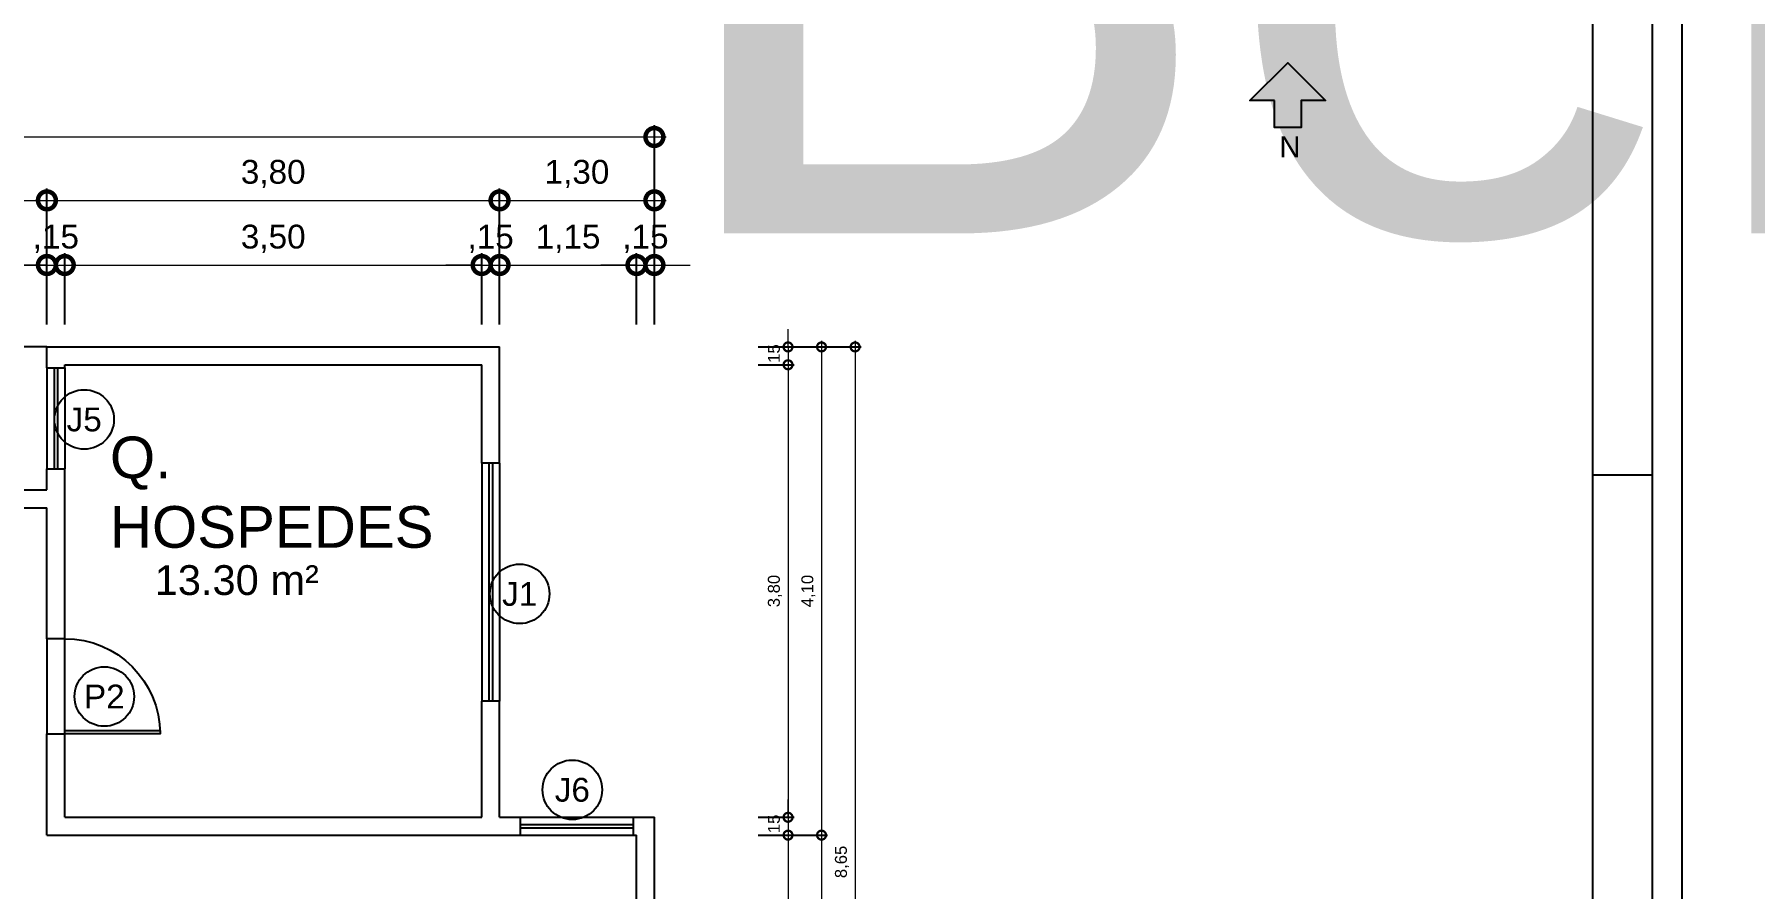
# Model space of a CAD drawing. Header units: metres. Extents: x -48 to 192, y -52 to 76.
# Drawn here: x 86.86 to 101.3, y 35.93 to 43.11 of the extents above; entities that cross this region are included whole.
import ezdxf
from ezdxf.enums import TextEntityAlignment as Align

# ---------------------------------------------------------------- set-up
doc = ezdxf.new("R2018")
doc.units = ezdxf.units.M
doc.header["$LTSCALE"] = 0.1
doc.linetypes.add('DIVIDE', pattern=[31.75, 12.7, -6.35, 0, -6.35, 0, -6.35])
doc.layers.add('0_MRG_AUX', color=7, linetype='Continuous', true_color=0xecbcd1, plot=False)
for name, color, linetype in [('ARQ_ALV CT', 5, 'Continuous'), ('ARQ_ALV VS', 2, 'Continuous'), ('ARQ_CONC VS', 2, 'Continuous'), ('ARQ_ESQ CT', 30, 'Continuous'), ('ARQ_PISO', 1, 'Continuous'), ('ARQ_PROJ SUP', 1, 'DIVIDE'), ('ARQ_TXT 01', 1, 'Continuous'), ('CAR_TEXTO_CINZA', 8, 'Continuous'), ('CAR_TEXTO_PRETO', 1, 'Continuous'), ('MRG_EXTERNA', 1, 'Continuous'), ('MRG_INTERNA', 2, 'Continuous'), ('SIMB_01', 1, 'Continuous'), ('SIMB_02', 2, 'Continuous'), ('SIMB_PREENCHIMENTO', 253, 'Continuous'), ('SIMB_TXT', 1, 'Continuous')]:
    doc.layers.add(name, color=color, linetype=linetype)
doc.layers.add('ARQ_COTA_AZUL', color=5, linetype='Continuous', lineweight=20, true_color=0x0000ff)
doc.styles.add('Annot_2.5mm', font='arial.ttf', dxfattribs={"height": 2.5})
doc.styles.add('Annot_3.5mm', font='arial.ttf', dxfattribs={"height": 3.5})
doc.styles.add('Arial', font='arial.ttf')
doc.styles.add('cota', font='arial.ttf')
doc.styles.add('SIMB', font='arial.ttf')
doc.styles.get("Standard").update_dxf_attribs({"font": 'arial.ttf'})
doc.dimstyles.new('Info 01 - annot', dxfattribs={"dimtxt": 2, "dimasz": 3, "dimexe": 1, "dimexo": 1, "dimgap": 1, "dimtad": 1, "dimzin": 4, "dimtxsty": 'cota', "dimblk": 'DOTSMALL', "dimcen": 2, "dimdle": 1, "dimclrd": 256, "dimclre": 256, "dimclrt": 1, "dimazin": 2, "dimtfac": 0.09, "dimtix": 1, "dimtmove": 2, "dimatfit": 2, "dimfxl": 5, "dimfxlon": 1, "dimtolj": 1, "dimtzin": 4, "dimlwd": -1, "dimarcsym": 1})

# ---------------------------------------------------------------- blocks, each defined once
blk = doc.blocks.new('P2')
at = {"layer": 'ARQ_ALV CT'}
for p, q in [((0, 0), (0, 0.15)), ((0.8, 0.15), (0.8, 0))]:
    blk.add_line(p, q, dxfattribs=at)
at = {"layer": 'ARQ_ESQ CT'}
blk.add_lwpolyline([(0, 0.15), (0.03, 0.15), (0.03, 0.95), (0, 0.95)], close=True, dxfattribs=at)
at = {"layer": 'ARQ_PISO'}
for p, q in [((0, 0.15), (0.8, 0.15)), ((0.8, 0), (0, 0))]:
    blk.add_line(p, q, dxfattribs=at)
blk.add_arc((0, 0.15), 0.8, 0, 90, dxfattribs=at)
blk = doc.blocks.new('COD_ESQ')
at = {"layer": 'SIMB_02'}
blk.add_circle((0, 0), 2.5, dxfattribs=at)
at = {"layer": 'SIMB_TXT', "style": 'SIMB'}
blk.add_attdef('CDESQ', text='', height=2, dxfattribs=at).set_placement((0, 0), align=Align.MIDDLE_CENTER)
blk = doc.blocks.new('_DotSmall')
at = {"color": 0, "linetype": 'ByBlock', "const_width": 0.5}
blk.add_lwpolyline([(-0.0625, 0, 1), (0.0625, 0, 1)], format="xyb", close=True, dxfattribs=at)
blk = doc.blocks.new('*D48')
at = {"layer": 'ARQ_COTA_AZUL', "transparency": 16777216}
blk.add_line((85.361, 41.17), (87.061, 41.17), dxfattribs=at)
at = {"layer": 'ARQ_COTA_AZUL', "lineweight": -2, "transparency": 16777216}
for p, q in [((85.461, 40.67), (85.461, 41.27)), ((86.961, 40.67), (86.961, 41.27))]:
    blk.add_line(p, q, dxfattribs=at)
at = {"layer": 'ARQ_COTA_AZUL', "transparency": 16777216, "xscale": 0.3, "yscale": 0.3, "zscale": 0.3, "rotation": 180}
blk.add_blockref('_DotSmall', (85.461, 41.17), dxfattribs=at)
at = {"layer": 'ARQ_COTA_AZUL', "transparency": 16777216, "xscale": 0.3, "yscale": 0.3, "zscale": 0.3}
blk.add_blockref('_DotSmall', (86.961, 41.17), dxfattribs=at)
at = {"layer": 'ARQ_COTA_AZUL', "color": 1, "transparency": 16777216, "insert": (86.211, 41.39), "char_height": 0.2, "attachment_point": 5, "style": 'cota'}
blk.add_mtext('\\A1;1,50', dxfattribs=at)
blk = doc.blocks.new('*D49')
at = {"layer": 'ARQ_COTA_AZUL', "transparency": 16777216}
for p, q in [((86.961, 41.17), (86.661, 41.17)), ((86.961, 41.17), (87.111, 41.17)), ((87.111, 41.17), (87.411, 41.17))]:
    blk.add_line(p, q, dxfattribs=at)
at = {"layer": 'ARQ_COTA_AZUL', "lineweight": -2, "transparency": 16777216}
for p, q in [((86.961, 40.67), (86.961, 41.27)), ((87.111, 40.67), (87.111, 41.27))]:
    blk.add_line(p, q, dxfattribs=at)
at = {"layer": 'ARQ_COTA_AZUL', "transparency": 16777216, "xscale": 0.3, "yscale": 0.3, "zscale": 0.3}
blk.add_blockref('_DotSmall', (86.961, 41.17), dxfattribs=at)
at = {"layer": 'ARQ_COTA_AZUL', "transparency": 16777216, "xscale": 0.3, "yscale": 0.3, "zscale": 0.3, "rotation": 180}
blk.add_blockref('_DotSmall', (87.111, 41.17), dxfattribs=at)
at = {"layer": 'ARQ_COTA_AZUL', "color": 1, "transparency": 16777216, "insert": (87.036, 41.39), "char_height": 0.2, "attachment_point": 5, "style": 'cota'}
blk.add_mtext('\\A1;,15', dxfattribs=at)
blk = doc.blocks.new('*D50')
at = {"layer": 'ARQ_COTA_AZUL', "transparency": 16777216}
blk.add_line((87.011, 41.17), (90.711, 41.17), dxfattribs=at)
at = {"layer": 'ARQ_COTA_AZUL', "lineweight": -2, "transparency": 16777216}
for p, q in [((87.111, 40.67), (87.111, 41.27)), ((90.611, 40.67), (90.611, 41.27))]:
    blk.add_line(p, q, dxfattribs=at)
at = {"layer": 'ARQ_COTA_AZUL', "transparency": 16777216, "xscale": 0.3, "yscale": 0.3, "zscale": 0.3, "rotation": 180}
blk.add_blockref('_DotSmall', (87.111, 41.17), dxfattribs=at)
at = {"layer": 'ARQ_COTA_AZUL', "transparency": 16777216, "xscale": 0.3, "yscale": 0.3, "zscale": 0.3}
blk.add_blockref('_DotSmall', (90.611, 41.17), dxfattribs=at)
at = {"layer": 'ARQ_COTA_AZUL', "color": 1, "transparency": 16777216, "insert": (88.861, 41.39), "char_height": 0.2, "attachment_point": 5, "style": 'cota'}
blk.add_mtext('\\A1;3,50', dxfattribs=at)
blk = doc.blocks.new('*D51')
at = {"layer": 'ARQ_COTA_AZUL', "transparency": 16777216}
for p, q in [((90.611, 41.17), (90.311, 41.17)), ((90.611, 41.17), (90.761, 41.17)), ((90.761, 41.17), (91.061, 41.17))]:
    blk.add_line(p, q, dxfattribs=at)
at = {"layer": 'ARQ_COTA_AZUL', "lineweight": -2, "transparency": 16777216}
for p, q in [((90.611, 40.67), (90.611, 41.27)), ((90.761, 40.67), (90.761, 41.27))]:
    blk.add_line(p, q, dxfattribs=at)
at = {"layer": 'ARQ_COTA_AZUL', "transparency": 16777216, "xscale": 0.3, "yscale": 0.3, "zscale": 0.3}
blk.add_blockref('_DotSmall', (90.611, 41.17), dxfattribs=at)
at = {"layer": 'ARQ_COTA_AZUL', "transparency": 16777216, "xscale": 0.3, "yscale": 0.3, "zscale": 0.3, "rotation": 180}
blk.add_blockref('_DotSmall', (90.761, 41.17), dxfattribs=at)
at = {"layer": 'ARQ_COTA_AZUL', "color": 1, "transparency": 16777216, "insert": (90.686, 41.39), "char_height": 0.2, "attachment_point": 5, "style": 'cota'}
blk.add_mtext('\\A1;,15', dxfattribs=at)
blk = doc.blocks.new('*D52')
at = {"layer": 'ARQ_COTA_AZUL', "transparency": 16777216}
blk.add_line((90.661, 41.17), (92.011, 41.17), dxfattribs=at)
at = {"layer": 'ARQ_COTA_AZUL', "lineweight": -2, "transparency": 16777216}
for p, q in [((90.761, 40.67), (90.761, 41.27)), ((91.911, 40.67), (91.911, 41.27))]:
    blk.add_line(p, q, dxfattribs=at)
at = {"layer": 'ARQ_COTA_AZUL', "transparency": 16777216, "xscale": 0.3, "yscale": 0.3, "zscale": 0.3, "rotation": 180}
blk.add_blockref('_DotSmall', (90.761, 41.17), dxfattribs=at)
at = {"layer": 'ARQ_COTA_AZUL', "transparency": 16777216, "xscale": 0.3, "yscale": 0.3, "zscale": 0.3}
blk.add_blockref('_DotSmall', (91.911, 41.17), dxfattribs=at)
at = {"layer": 'ARQ_COTA_AZUL', "color": 1, "transparency": 16777216, "insert": (91.336, 41.39), "char_height": 0.2, "attachment_point": 5, "style": 'cota'}
blk.add_mtext('\\A1;1,15', dxfattribs=at)
blk = doc.blocks.new('*D53')
at = {"layer": 'ARQ_COTA_AZUL', "transparency": 16777216}
for p, q in [((91.911, 41.17), (91.611, 41.17)), ((91.911, 41.17), (92.061, 41.17)), ((92.061, 41.17), (92.361, 41.17))]:
    blk.add_line(p, q, dxfattribs=at)
at = {"layer": 'ARQ_COTA_AZUL', "lineweight": -2, "transparency": 16777216}
for p, q in [((91.911, 40.67), (91.911, 41.27)), ((92.061, 40.67), (92.061, 41.27))]:
    blk.add_line(p, q, dxfattribs=at)
at = {"layer": 'ARQ_COTA_AZUL', "transparency": 16777216, "xscale": 0.3, "yscale": 0.3, "zscale": 0.3}
blk.add_blockref('_DotSmall', (91.911, 41.17), dxfattribs=at)
at = {"layer": 'ARQ_COTA_AZUL', "transparency": 16777216, "xscale": 0.3, "yscale": 0.3, "zscale": 0.3, "rotation": 180}
blk.add_blockref('_DotSmall', (92.061, 41.17), dxfattribs=at)
at = {"layer": 'ARQ_COTA_AZUL', "color": 1, "transparency": 16777216, "insert": (91.986, 41.39), "char_height": 0.2, "attachment_point": 5, "style": 'cota'}
blk.add_mtext('\\A1;,15', dxfattribs=at)
blk = doc.blocks.new('*D54')
at = {"layer": 'ARQ_COTA_AZUL', "lineweight": -2, "transparency": 16777216}
for p, q in [((77.961, 41.213), (77.961, 41.813)), ((86.961, 41.213), (86.961, 41.813))]:
    blk.add_line(p, q, dxfattribs=at)
at = {"layer": 'ARQ_COTA_AZUL', "transparency": 16777216}
blk.add_line((77.861, 41.713), (87.061, 41.713), dxfattribs=at)
at = {"layer": 'ARQ_COTA_AZUL', "transparency": 16777216, "xscale": 0.3, "yscale": 0.3, "zscale": 0.3, "rotation": 180}
blk.add_blockref('_DotSmall', (77.961, 41.713), dxfattribs=at)
at = {"layer": 'ARQ_COTA_AZUL', "transparency": 16777216, "xscale": 0.3, "yscale": 0.3, "zscale": 0.3}
blk.add_blockref('_DotSmall', (86.961, 41.713), dxfattribs=at)
at = {"layer": 'ARQ_COTA_AZUL', "color": 1, "transparency": 16777216, "insert": (82.461, 41.934), "char_height": 0.2, "attachment_point": 5, "style": 'cota'}
blk.add_mtext('\\A1;9,00', dxfattribs=at)
blk = doc.blocks.new('*D55')
at = {"layer": 'ARQ_COTA_AZUL', "lineweight": -2, "transparency": 16777216}
for p, q in [((86.961, 41.213), (86.961, 41.813)), ((90.761, 41.213), (90.761, 41.813))]:
    blk.add_line(p, q, dxfattribs=at)
at = {"layer": 'ARQ_COTA_AZUL', "transparency": 16777216}
blk.add_line((86.861, 41.713), (90.861, 41.713), dxfattribs=at)
at = {"layer": 'ARQ_COTA_AZUL', "transparency": 16777216, "xscale": 0.3, "yscale": 0.3, "zscale": 0.3, "rotation": 180}
blk.add_blockref('_DotSmall', (86.961, 41.713), dxfattribs=at)
at = {"layer": 'ARQ_COTA_AZUL', "transparency": 16777216, "xscale": 0.3, "yscale": 0.3, "zscale": 0.3}
blk.add_blockref('_DotSmall', (90.761, 41.713), dxfattribs=at)
at = {"layer": 'ARQ_COTA_AZUL', "color": 1, "transparency": 16777216, "insert": (88.861, 41.934), "char_height": 0.2, "attachment_point": 5, "style": 'cota'}
blk.add_mtext('\\A1;3,80', dxfattribs=at)
blk = doc.blocks.new('*D56')
at = {"layer": 'ARQ_COTA_AZUL', "lineweight": -2, "transparency": 16777216}
for p, q in [((90.761, 41.213), (90.761, 41.813)), ((92.061, 41.213), (92.061, 41.813))]:
    blk.add_line(p, q, dxfattribs=at)
at = {"layer": 'ARQ_COTA_AZUL', "transparency": 16777216}
blk.add_line((90.661, 41.713), (92.161, 41.713), dxfattribs=at)
at = {"layer": 'ARQ_COTA_AZUL', "transparency": 16777216, "xscale": 0.3, "yscale": 0.3, "zscale": 0.3, "rotation": 180}
blk.add_blockref('_DotSmall', (90.761, 41.713), dxfattribs=at)
at = {"layer": 'ARQ_COTA_AZUL', "transparency": 16777216, "xscale": 0.3, "yscale": 0.3, "zscale": 0.3}
blk.add_blockref('_DotSmall', (92.061, 41.713), dxfattribs=at)
at = {"layer": 'ARQ_COTA_AZUL', "color": 1, "transparency": 16777216, "insert": (91.411, 41.934), "char_height": 0.2, "attachment_point": 5, "style": 'cota'}
blk.add_mtext('\\A1;1,30', dxfattribs=at)
blk = doc.blocks.new('*D57')
at = {"layer": 'ARQ_COTA_AZUL', "lineweight": -2, "transparency": 16777216}
for p, q in [((77.961, 41.745), (77.961, 42.345)), ((92.061, 41.745), (92.061, 42.345))]:
    blk.add_line(p, q, dxfattribs=at)
at = {"layer": 'ARQ_COTA_AZUL', "transparency": 16777216}
blk.add_line((77.861, 42.245), (92.161, 42.245), dxfattribs=at)
at = {"layer": 'ARQ_COTA_AZUL', "transparency": 16777216, "xscale": 0.3, "yscale": 0.3, "zscale": 0.3, "rotation": 180}
blk.add_blockref('_DotSmall', (77.961, 42.245), dxfattribs=at)
at = {"layer": 'ARQ_COTA_AZUL', "transparency": 16777216, "xscale": 0.3, "yscale": 0.3, "zscale": 0.3}
blk.add_blockref('_DotSmall', (92.061, 42.245), dxfattribs=at)
at = {"layer": 'ARQ_COTA_AZUL', "color": 1, "transparency": 16777216, "insert": (85.011, 42.466), "char_height": 0.2, "attachment_point": 5, "style": 'cota'}
blk.add_mtext('\\A1;14,10', dxfattribs=at)
blk = doc.blocks.new('*D58')
at = {"layer": 'ARQ_COTA_AZUL', "transparency": 16777216}
for p, q in [((76.963, 40.482), (76.963, 40.782)), ((76.963, 40.482), (76.963, 40.332)), ((76.963, 40.332), (76.963, 40.032))]:
    blk.add_line(p, q, dxfattribs=at)
at = {"layer": 'ARQ_COTA_AZUL', "lineweight": -2, "transparency": 16777216}
for p, q in [((77.463, 40.482), (76.863, 40.482)), ((77.463, 40.332), (76.863, 40.332))]:
    blk.add_line(p, q, dxfattribs=at)
at = {"layer": 'ARQ_COTA_AZUL', "transparency": 16777216, "xscale": 0.3, "yscale": 0.3, "zscale": 0.3}
for p, rotation in [((76.963, 40.482), 270), ((76.963, 40.332), 90)]:
    blk.add_blockref('_DotSmall', p, dxfattribs=dict(at, rotation=rotation))
at = {"layer": 'ARQ_COTA_AZUL', "color": 1, "transparency": 16777216, "insert": (76.743, 40.407), "char_height": 0.2, "attachment_point": 5, "rotation": 90, "style": 'cota'}
blk.add_mtext('\\A1;,15', dxfattribs=at)
blk = doc.blocks.new('*D59')
at = {"layer": 'ARQ_COTA_AZUL', "lineweight": -2, "transparency": 16777216}
for p, q in [((77.463, 40.332), (76.863, 40.332)), ((77.463, 39.282), (76.863, 39.282))]:
    blk.add_line(p, q, dxfattribs=at)
at = {"layer": 'ARQ_COTA_AZUL', "transparency": 16777216}
blk.add_line((76.963, 40.432), (76.963, 39.182), dxfattribs=at)
at = {"layer": 'ARQ_COTA_AZUL', "transparency": 16777216, "xscale": 0.3, "yscale": 0.3, "zscale": 0.3}
for p, rotation in [((76.963, 40.332), 90), ((76.963, 39.282), 270)]:
    blk.add_blockref('_DotSmall', p, dxfattribs=dict(at, rotation=rotation))
at = {"layer": 'ARQ_COTA_AZUL', "color": 1, "transparency": 16777216, "insert": (76.743, 39.807), "char_height": 0.2, "attachment_point": 5, "rotation": 90, "style": 'cota'}
blk.add_mtext('\\A1;1,05', dxfattribs=at)
blk = doc.blocks.new('*D60')
at = {"layer": 'ARQ_COTA_AZUL', "transparency": 16777216}
for p, q in [((76.963, 39.282), (76.963, 39.582)), ((76.963, 39.282), (76.963, 39.132)), ((76.963, 39.132), (76.963, 38.832))]:
    blk.add_line(p, q, dxfattribs=at)
at = {"layer": 'ARQ_COTA_AZUL', "lineweight": -2, "transparency": 16777216}
for p, q in [((77.463, 39.282), (76.863, 39.282)), ((77.463, 39.132), (76.863, 39.132))]:
    blk.add_line(p, q, dxfattribs=at)
at = {"layer": 'ARQ_COTA_AZUL', "transparency": 16777216, "xscale": 0.3, "yscale": 0.3, "zscale": 0.3}
for p, rotation in [((76.963, 39.282), 270), ((76.963, 39.132), 90)]:
    blk.add_blockref('_DotSmall', p, dxfattribs=dict(at, rotation=rotation))
at = {"layer": 'ARQ_COTA_AZUL', "color": 1, "transparency": 16777216, "insert": (76.743, 39.207), "char_height": 0.2, "attachment_point": 5, "rotation": 90, "style": 'cota'}
blk.add_mtext('\\A1;,15', dxfattribs=at)
blk = doc.blocks.new('*D79')
at = {"layer": 'ARQ_COTA_AZUL', "transparency": 16777216}
blk.add_line((76.963, 39.182), (76.963, 37.082), dxfattribs=at)
at = {"layer": 'ARQ_COTA_AZUL', "lineweight": -2, "transparency": 16777216}
for p, q in [((77.213, 39.132), (76.913, 39.132)), ((77.213, 37.132), (76.913, 37.132))]:
    blk.add_line(p, q, dxfattribs=at)
at = {"layer": 'ARQ_COTA_AZUL', "transparency": 16777216, "xscale": 0.15, "yscale": 0.15, "zscale": 0.15}
for p, rotation in [((76.963, 39.132), 90), ((76.963, 37.132), 270)]:
    blk.add_blockref('_DotSmall', p, dxfattribs=dict(at, rotation=rotation))
at = {"layer": 'ARQ_COTA_AZUL', "color": 1, "transparency": 16777216, "insert": (76.853, 38.132), "char_height": 0.1, "attachment_point": 5, "rotation": 90, "style": 'cota'}
blk.add_mtext('\\A1;2,00', dxfattribs=at)
blk = doc.blocks.new('*D95')
at = {"layer": 'ARQ_COTA_AZUL', "lineweight": -2, "transparency": 16777216}
for p, q in [((76.943, 40.482), (76.643, 40.482)), ((76.943, 39.132), (76.643, 39.132))]:
    blk.add_line(p, q, dxfattribs=at)
at = {"layer": 'ARQ_COTA_AZUL', "transparency": 16777216}
blk.add_line((76.693, 40.532), (76.693, 39.082), dxfattribs=at)
at = {"layer": 'ARQ_COTA_AZUL', "transparency": 16777216, "xscale": 0.15, "yscale": 0.15, "zscale": 0.15}
for p, rotation in [((76.693, 40.482), 90), ((76.693, 39.132), 270)]:
    blk.add_blockref('_DotSmall', p, dxfattribs=dict(at, rotation=rotation))
at = {"layer": 'ARQ_COTA_AZUL', "color": 1, "transparency": 16777216, "insert": (76.583, 39.807), "char_height": 0.1, "attachment_point": 5, "rotation": 90, "style": 'cota'}
blk.add_mtext('\\A1;1,35', dxfattribs=at)
blk = doc.blocks.new('*D97')
at = {"layer": 'ARQ_COTA_AZUL', "lineweight": -2, "transparency": 16777216}
for p, q in [((76.638, 40.482), (76.338, 40.482)), ((76.638, 31.832), (76.338, 31.832))]:
    blk.add_line(p, q, dxfattribs=at)
at = {"layer": 'ARQ_COTA_AZUL', "transparency": 16777216}
blk.add_line((76.388, 40.532), (76.388, 31.782), dxfattribs=at)
at = {"layer": 'ARQ_COTA_AZUL', "transparency": 16777216, "xscale": 0.15, "yscale": 0.15, "zscale": 0.15}
for p, rotation in [((76.388, 40.482), 90), ((76.388, 31.832), 270)]:
    blk.add_blockref('_DotSmall', p, dxfattribs=dict(at, rotation=rotation))
at = {"layer": 'ARQ_COTA_AZUL', "color": 1, "transparency": 16777216, "insert": (76.278, 36.157), "char_height": 0.1, "attachment_point": 5, "rotation": 90, "style": 'cota'}
blk.add_mtext('\\A1;8,65', dxfattribs=at)
blk = doc.blocks.new('*D98')
at = {"layer": 'ARQ_COTA_AZUL', "transparency": 16777216}
for p, q in [((93.183, 40.482), (93.183, 40.632)), ((93.183, 40.482), (93.183, 40.332)), ((93.183, 40.332), (93.183, 40.182))]:
    blk.add_line(p, q, dxfattribs=at)
at = {"layer": 'ARQ_COTA_AZUL', "lineweight": -2, "transparency": 16777216}
for p, q in [((92.933, 40.482), (93.233, 40.482)), ((92.933, 40.332), (93.233, 40.332))]:
    blk.add_line(p, q, dxfattribs=at)
at = {"layer": 'ARQ_COTA_AZUL', "transparency": 16777216, "xscale": 0.15, "yscale": 0.15, "zscale": 0.15}
for p, rotation in [((93.183, 40.482), 270), ((93.183, 40.332), 90)]:
    blk.add_blockref('_DotSmall', p, dxfattribs=dict(at, rotation=rotation))
at = {"layer": 'ARQ_COTA_AZUL', "color": 1, "transparency": 16777216, "insert": (93.073, 40.407), "char_height": 0.1, "attachment_point": 5, "rotation": 90, "style": 'cota'}
blk.add_mtext('\\A1;,15', dxfattribs=at)
blk = doc.blocks.new('*D99')
at = {"layer": 'ARQ_COTA_AZUL', "lineweight": -2, "transparency": 16777216}
for p, q in [((92.933, 40.332), (93.233, 40.332)), ((92.933, 36.532), (93.233, 36.532))]:
    blk.add_line(p, q, dxfattribs=at)
at = {"layer": 'ARQ_COTA_AZUL', "transparency": 16777216}
blk.add_line((93.183, 40.382), (93.183, 36.482), dxfattribs=at)
at = {"layer": 'ARQ_COTA_AZUL', "transparency": 16777216, "xscale": 0.15, "yscale": 0.15, "zscale": 0.15}
for p, rotation in [((93.183, 40.332), 90), ((93.183, 36.532), 270)]:
    blk.add_blockref('_DotSmall', p, dxfattribs=dict(at, rotation=rotation))
at = {"layer": 'ARQ_COTA_AZUL', "color": 1, "transparency": 16777216, "insert": (93.073, 38.432), "char_height": 0.1, "attachment_point": 5, "rotation": 90, "style": 'cota'}
blk.add_mtext('\\A1;3,80', dxfattribs=at)
blk = doc.blocks.new('*D100')
at = {"layer": 'ARQ_COTA_AZUL', "transparency": 16777216}
for p, q in [((93.183, 36.532), (93.183, 36.682)), ((93.183, 36.532), (93.183, 36.382)), ((93.183, 36.382), (93.183, 36.232))]:
    blk.add_line(p, q, dxfattribs=at)
at = {"layer": 'ARQ_COTA_AZUL', "lineweight": -2, "transparency": 16777216}
for p, q in [((92.933, 36.532), (93.233, 36.532)), ((92.933, 36.382), (93.233, 36.382))]:
    blk.add_line(p, q, dxfattribs=at)
at = {"layer": 'ARQ_COTA_AZUL', "transparency": 16777216, "xscale": 0.15, "yscale": 0.15, "zscale": 0.15}
for p, rotation in [((93.183, 36.532), 270), ((93.183, 36.382), 90)]:
    blk.add_blockref('_DotSmall', p, dxfattribs=dict(at, rotation=rotation))
at = {"layer": 'ARQ_COTA_AZUL', "color": 1, "transparency": 16777216, "insert": (93.073, 36.457), "char_height": 0.1, "attachment_point": 5, "rotation": 90, "style": 'cota'}
blk.add_mtext('\\A1;,15', dxfattribs=at)
blk = doc.blocks.new('*D101')
at = {"layer": 'ARQ_COTA_AZUL', "transparency": 16777216}
blk.add_line((93.183, 36.432), (93.183, 33.532), dxfattribs=at)
at = {"layer": 'ARQ_COTA_AZUL', "lineweight": -2, "transparency": 16777216}
for p, q in [((92.933, 36.382), (93.233, 36.382)), ((92.933, 33.582), (93.233, 33.582))]:
    blk.add_line(p, q, dxfattribs=at)
at = {"layer": 'ARQ_COTA_AZUL', "transparency": 16777216, "xscale": 0.15, "yscale": 0.15, "zscale": 0.15}
for p, rotation in [((93.183, 36.382), 90), ((93.183, 33.582), 270)]:
    blk.add_blockref('_DotSmall', p, dxfattribs=dict(at, rotation=rotation))
at = {"layer": 'ARQ_COTA_AZUL', "color": 1, "transparency": 16777216, "insert": (93.073, 34.982), "char_height": 0.1, "attachment_point": 5, "rotation": 90, "style": 'cota'}
blk.add_mtext('\\A1;2,80', dxfattribs=at)
blk = doc.blocks.new('*D105')
at = {"layer": 'ARQ_COTA_AZUL', "lineweight": -2, "transparency": 16777216}
for p, q in [((93.214, 40.482), (93.514, 40.482)), ((93.214, 36.382), (93.514, 36.382))]:
    blk.add_line(p, q, dxfattribs=at)
at = {"layer": 'ARQ_COTA_AZUL', "transparency": 16777216}
blk.add_line((93.464, 40.532), (93.464, 36.332), dxfattribs=at)
at = {"layer": 'ARQ_COTA_AZUL', "transparency": 16777216, "xscale": 0.15, "yscale": 0.15, "zscale": 0.15}
for p, rotation in [((93.464, 40.482), 90), ((93.464, 36.382), 270)]:
    blk.add_blockref('_DotSmall', p, dxfattribs=dict(at, rotation=rotation))
at = {"layer": 'ARQ_COTA_AZUL', "color": 1, "transparency": 16777216, "insert": (93.354, 38.432), "char_height": 0.1, "attachment_point": 5, "rotation": 90, "style": 'cota'}
blk.add_mtext('\\A1;4,10', dxfattribs=at)
blk = doc.blocks.new('*D106')
at = {"layer": 'ARQ_COTA_AZUL', "transparency": 16777216}
blk.add_line((93.464, 36.432), (93.464, 33.382), dxfattribs=at)
at = {"layer": 'ARQ_COTA_AZUL', "lineweight": -2, "transparency": 16777216}
for p, q in [((93.214, 36.382), (93.514, 36.382)), ((93.214, 33.432), (93.514, 33.432))]:
    blk.add_line(p, q, dxfattribs=at)
at = {"layer": 'ARQ_COTA_AZUL', "transparency": 16777216, "xscale": 0.15, "yscale": 0.15, "zscale": 0.15}
for p, rotation in [((93.464, 36.382), 90), ((93.464, 33.432), 270)]:
    blk.add_blockref('_DotSmall', p, dxfattribs=dict(at, rotation=rotation))
at = {"layer": 'ARQ_COTA_AZUL', "color": 1, "transparency": 16777216, "insert": (93.354, 34.907), "char_height": 0.1, "attachment_point": 5, "rotation": 90, "style": 'cota'}
blk.add_mtext('\\A1;2,95', dxfattribs=at)
blk = doc.blocks.new('*D108')
at = {"layer": 'ARQ_COTA_AZUL', "lineweight": -2, "transparency": 16777216}
for p, q in [((93.496, 40.482), (93.796, 40.482)), ((93.496, 31.832), (93.796, 31.832))]:
    blk.add_line(p, q, dxfattribs=at)
at = {"layer": 'ARQ_COTA_AZUL', "transparency": 16777216}
blk.add_line((93.746, 40.532), (93.746, 31.782), dxfattribs=at)
at = {"layer": 'ARQ_COTA_AZUL', "transparency": 16777216, "xscale": 0.15, "yscale": 0.15, "zscale": 0.15}
for p, rotation in [((93.746, 40.482), 90), ((93.746, 31.832), 270)]:
    blk.add_blockref('_DotSmall', p, dxfattribs=dict(at, rotation=rotation))
at = {"layer": 'ARQ_COTA_AZUL', "color": 1, "transparency": 16777216, "insert": (93.636, 36.157), "char_height": 0.1, "attachment_point": 5, "rotation": 90, "style": 'cota'}
blk.add_mtext('\\A1;8,65', dxfattribs=at)
blk = doc.blocks.new('J5')
at = {"layer": 'ARQ_ALV CT'}
for p, q in [((0, 0.85), (0.15, 0.85)), ((0, 0), (0.15, 0))]:
    blk.add_line(p, q, dxfattribs=at)
at = {"layer": 'ARQ_ALV VS'}
for p, q in [((0, 0.85), (0, 0)), ((0.15, 0.85), (0.15, 0))]:
    blk.add_line(p, q, dxfattribs=at)
at = {"layer": 'ARQ_ESQ CT'}
for p, q in [((0.06, 0.85), (0.06, 0)), ((0.09, 0.85), (0.09, 0))]:
    blk.add_line(p, q, dxfattribs=at)
blk = doc.blocks.new('FORMATO_A2mmD')
at = {"layer": '0_MRG_AUX'}
blk.add_lwpolyline([(5, -5), (5, 425), (-599, 425), (-599, -5)], close=True, dxfattribs=at)
at = {"layer": 'MRG_EXTERNA'}
blk.add_lwpolyline([(0, 0), (0, 420), (-594, 420), (-594, 0)], close=True, dxfattribs=at)
at = {"layer": 'MRG_INTERNA'}
blk.add_line((-10, 297), (0, 297), dxfattribs=at)
blk.add_lwpolyline([(-569, 410), (-569, 10), (-10, 10), (-10, 410)], close=True, dxfattribs=at)
blk = doc.blocks.new('carimbo')
at = {"layer": 'CAR_TEXTO_CINZA', "style": 'Arial', "flags": 8}
blk.add_attdef('FASE', (-0.17336, 0.04), '', height=0.002, dxfattribs=at)
blk.add_attdef('A/S', text='', height=0.002, dxfattribs=at).set_placement((-0.00329, 0.02776), align=Align.RIGHT)
at = {"layer": 'CAR_TEXTO_PRETO', "lineweight": 30, "flags": 104}
blk.add_attdef('TITULO_01', text='', height=0.003, dxfattribs=at).set_placement((-0.11218, 0.00625), align=Align.MIDDLE_CENTER)
at = {"layer": 'CAR_TEXTO_PRETO', "linetype": 'Continuous', "style": 'Arial', "flags": 8}
for tag, p, height in [('IES-CURSO', (-0.17336, 0.045), 0.006), ('NOME', (-0.17336, 0.033), 0.005)]:
    blk.add_attdef(tag, p, '', height=height, dxfattribs=at)
at = {"layer": 'CAR_TEXTO_PRETO', "style": 'Arial', "flags": 8}
for tag, p in [('DISCIPLINA', (-0.15782, 0.0275)), ('DOCENTE', (-0.15788, 0.024)), ('DATAEMISSÃO', (-0.03335, 0.00815)), ('REVN', (-0.03563, 0.00379))]:
    blk.add_attdef(tag, p, '', height=0.002, dxfattribs=at)
for tag, p in [('NUM', (-0.02629, 0.02054)), ('TOT', (-0.01095, 0.02054))]:
    blk.add_attdef(tag, text='', height=0.0045, dxfattribs=at).set_placement(p, align=Align.MIDDLE_CENTER)
at = {"layer": 'CAR_TEXTO_PRETO', "lineweight": 30, "flags": 104}
blk.add_attdef('DISCENTE', text='', height=0.002, dxfattribs=at).set_placement((-0.15757, 0.01762), align=Align.MIDDLE_LEFT)
at = {"layer": 'CAR_TEXTO_PRETO', "style": 'Arial'}
blk.add_attdef('ESCALA', (-0.03346, 0.01285), '', height=0.002, dxfattribs=at)
at = {"layer": 'CAR_TEXTO_PRETO', "style": 'Arial', "flags": 8}
blk.add_attdef('REVDATA', text='', height=0.002, dxfattribs=at).set_placement((-0.00337, 0.00365), align=Align.RIGHT)
blk = doc.blocks.new('norte')
at = {"layer": 'SIMB_PREENCHIMENTO'}
blk.add_hatch(color=256, dxfattribs=at).paths.add_polyline_path([(-6.36, -6.36), (-2.25, -6.36), (-2.25, -10.86), (2.25, -10.86), (2.25, -6.36), (6.36, -6.36), (0, 0)])
at = {"layer": 'SIMB_01'}
blk.add_lwpolyline([(-2.25, -6.36), (-6.36, -6.36), (0, 0), (6.36, -6.36), (2.25, -6.36), (2.25, -10.86), (-2.25, -10.86)], close=True, dxfattribs=at)
at = {"layer": 'SIMB_01', "insert": (-1.4, -12.39), "char_height": 3.5, "width": 3.7, "attachment_point": 1, "style": 'Annot_3.5mm'}
blk.add_mtext('N', dxfattribs=at)

msp = doc.modelspace()

# ---------------------------------------------------------------- linework, layer by layer
at = {"layer": 'ARQ_ALV CT'}
for p, q in [((86.961, 40.482), (90.761, 40.482)), ((86.961, 40.307), (86.961, 40.482)), ((90.761, 39.507), (90.761, 40.482)), ((87.111, 40.332), (90.611, 40.332)), ((87.111, 40.307), (87.111, 40.332)), ((90.611, 39.507), (90.611, 40.332)), ((86.961, 39.282), (86.961, 39.457)), ((87.111, 38.032), (87.111, 39.457)), ((90.761, 39.507), (90.611, 39.507)), ((85.311, 39.282), (86.961, 39.282)), ((85.461, 39.132), (86.961, 39.132)), ((86.961, 38.032), (86.961, 39.132)), ((90.611, 36.532), (90.611, 37.507)), ((90.761, 37.507), (90.611, 37.507)), ((90.761, 36.532), (90.761, 37.507)), ((86.961, 36.382), (86.961, 37.232)), ((87.111, 36.532), (87.111, 37.232)), ((87.111, 36.532), (90.611, 36.532)), ((90.761, 36.532), (90.936, 36.532)), ((90.936, 36.382), (90.936, 36.532)), ((91.886, 36.382), (91.886, 36.532)), ((91.886, 36.532), (92.061, 36.532)), ((92.061, 33.114), (92.061, 36.532)), ((86.961, 36.382), (90.936, 36.382)), ((91.886, 36.382), (91.911, 36.382)), ((91.911, 33.114), (91.911, 36.382))]:
    msp.add_line(p, q, dxfattribs=at)
at = {"layer": 'ARQ_ALV VS'}
for p, q in [((90.611, 39.507), (90.611, 37.507)), ((90.761, 39.507), (90.761, 37.507)), ((90.936, 36.532), (91.886, 36.532)), ((90.936, 36.382), (91.886, 36.382))]:
    msp.add_line(p, q, dxfattribs=at)
at = {"layer": 'ARQ_ESQ CT'}
for p, q in [((90.671, 39.507), (90.671, 37.507)), ((90.701, 39.507), (90.701, 37.507)), ((90.936, 36.472), (91.886, 36.472)), ((90.936, 36.442), (91.886, 36.442))]:
    msp.add_line(p, q, dxfattribs=at)
at = {"layer": 'ARQ_PROJ SUP'}
msp.add_line((86.961, 40.482), (85.311, 40.482), dxfattribs=at)

# ---------------------------------------------------------------- block references
at = {"layer": 'ARQ_ALV CT', "xscale": 0.1, "yscale": 0.1, "zscale": 0.1}
for p, values in [((87.274, 39.873), {'CDESQ': 'J5'}), ((90.93, 38.408), {'CDESQ': 'J1'}), ((87.443, 37.546), {'CDESQ': 'P2'}), ((91.372, 36.763), {'CDESQ': 'J6'})]:
    msp.add_blockref('COD_ESQ', p, dxfattribs=at).add_auto_attribs(values)
at = {"layer": 'ARQ_ALV VS'}
msp.add_blockref('J5', (86.961, 39.457), dxfattribs=at)
at = {"layer": 'ARQ_CONC VS'}
ref = msp.add_blockref('carimbo', (99.94, 54.764), dxfattribs=dict(at, xscale=50, yscale=50, zscale=50))
lines = msp.add_mtext('Bernardo Linhares von Sohsten\\PBernardo Freitas Andrade', dxfattribs={"layer": 'CAR_TEXTO_PRETO', "insert": (92.062, 55.646), "char_height": 5.32824, "attachment_point": 1})
ref.add_attrib('DISCENTE', '', (92.062, 55.646), dxfattribs={"flags": 104}).embed_mtext(lines)
at = {"layer": 'ARQ_CONC VS', "xscale": 0.05, "yscale": 0.05, "zscale": 0.05}
for name, p in [('FORMATO_A2mmD', (100.44, 24.557)), ('norte', (97.378, 42.869))]:
    msp.add_blockref(name, p, dxfattribs=at)
at = {"layer": 'ARQ_PISO', "xscale": -1, "rotation": 270}
msp.add_blockref('P2', (86.961, 37.232), dxfattribs=at)

# ---------------------------------------------------------------- texts
at = {"layer": 'ARQ_TXT 01', "attachment_point": 1}
for s, insert, char_height, width, style in [('Q. HOSPEDES', (87.49, 39.729), 0.35, 1.98756, 'Annot_3.5mm'), ('13.30 m²', (87.866, 38.649), 0.25, 1.48462, 'Annot_2.5mm')]:
    msp.add_mtext(s, dxfattribs=dict(at, insert=insert, char_height=char_height, width=width, style=style))

# ---------------------------------------------------------------- dimensions: what is measured, and where the dimension line sits
at = {"layer": 'ARQ_COTA_AZUL'}
for base, p1, p2, picture, middle in [((92.061, 42.245), (77.961, 39.282), (92.061, 36.532), '*D57', (85.011, 42.466)), ((86.961, 41.713), (77.961, 39.282), (86.961, 39.282), '*D54', (82.461, 41.934)), ((90.761, 41.713), (86.961, 39.282), (90.761, 40.482), '*D55', (88.861, 41.934)), ((92.061, 41.713), (90.761, 40.482), (92.061, 36.532), '*D56', (91.411, 41.934)), ((86.961, 41.17), (85.461, 39.132), (86.961, 39.132), '*D48', (86.211, 41.39)), ((87.111, 41.17), (86.961, 39.132), (87.111, 39.132), '*D49', (87.036, 41.39)), ((90.611, 41.17), (87.111, 39.132), (90.611, 39.507), '*D50', (88.861, 41.39)), ((90.761, 41.17), (90.611, 39.507), (90.761, 39.507), '*D51', (90.686, 41.39)), ((91.911, 41.17), (90.761, 39.507), (91.911, 36.382), '*D52', (91.336, 41.39)), ((92.061, 41.17), (91.911, 36.382), (92.061, 36.382), '*D53', (91.986, 41.39))]:
    dim = msp.add_linear_dim(base=base, p1=p1, p2=p2, dimstyle='Info 01 - annot', dxfattribs=at)
    dim.commit()
    dim.dimension.update_dxf_attribs({"geometry": picture, "text_midpoint": middle})
for base, p1, p2, picture, middle in [((76.963, 40.332), (90.761, 40.482), (90.611, 40.332), '*D58', (76.743, 40.407)), ((93.183, 40.332), (90.761, 40.482), (90.611, 40.332), '*D98', (93.073, 40.407)), ((76.388, 31.832), (86.961, 40.482), (86.961, 31.832), '*D97', (76.278, 36.157)), ((76.693, 39.132), (86.961, 40.482), (86.961, 39.132), '*D95', (76.583, 39.807)), ((93.464, 36.382), (90.761, 40.482), (91.911, 36.382), '*D105', (93.354, 38.432)), ((93.746, 31.832), (90.761, 40.482), (92.061, 31.832), '*D108', (93.636, 36.157)), ((76.963, 39.282), (90.611, 40.332), (86.961, 39.282), '*D59', (76.743, 39.807)), ((93.183, 36.532), (90.611, 40.332), (90.761, 36.532), '*D99', (93.073, 38.432)), ((76.963, 39.132), (86.961, 39.282), (86.961, 39.132), '*D60', (76.743, 39.207)), ((76.963, 37.132), (86.961, 39.132), (83.211, 37.132), '*D79', (76.853, 38.132)), ((93.183, 36.382), (90.761, 36.532), (90.761, 36.382), '*D100', (93.073, 36.457)), ((93.464, 33.432), (91.911, 36.382), (86.961, 33.432), '*D106', (93.354, 34.907)), ((93.183, 33.582), (90.761, 36.382), (87.111, 33.582), '*D101', (93.073, 34.982))]:
    dim = msp.add_linear_dim(base=base, p1=p1, p2=p2, angle=90, dimstyle='Info 01 - annot', dxfattribs=at)
    dim.commit()
    dim.dimension.update_dxf_attribs({"geometry": picture, "text_midpoint": middle})

doc.saveas('drawing.dxf')
